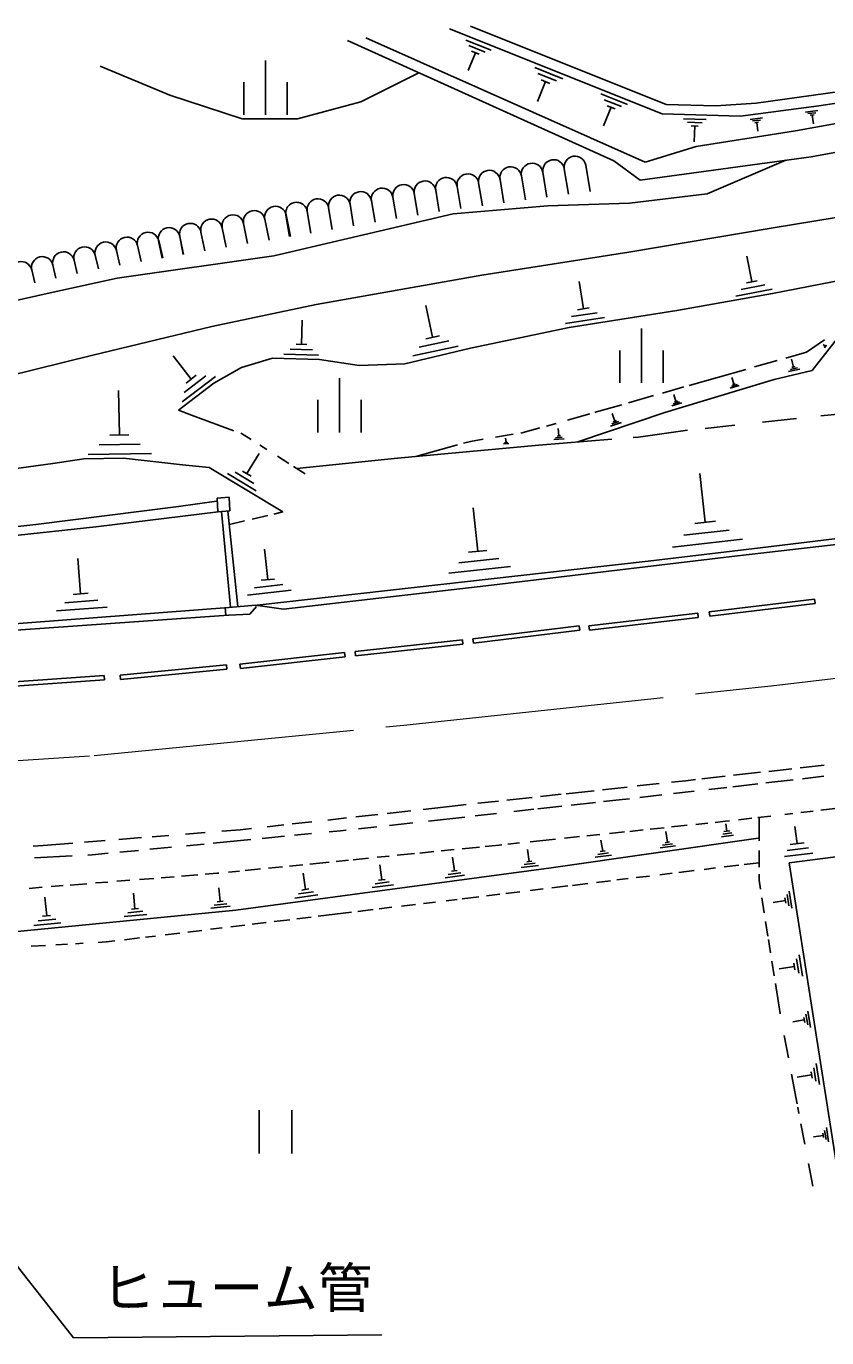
# Model space of a CAD drawing. Units: millimetres, scale not verified. Extents: x 40000 to 680000, y 20000 to 380000.
# Drawn here: x 493047 to 529910, y 248354 to 308738 of the extents above; entities that cross this region are included whole.
import ezdxf
from ezdxf.enums import TextEntityAlignment as Align

# ---------------------------------------------------------------- set-up
doc = ezdxf.new("R2010")
doc.units = ezdxf.units.MM
doc.header["$LTSCALE"] = 1000
doc.linetypes.add('CHAIN', pattern=[18.5, 12, -1.5, 3.5, -1.5])
for name, color, linetype, lineweight in [('M-BGD', 7, 'Continuous', 25), ('M-BMK', 2, 'CHAIN', 13), ('M-STR-STR3', 7, 'Continuous', 25)]:
    doc.layers.add(name, color=color, linetype=linetype, lineweight=lineweight)
doc.styles.add('ＭＳ ゴシック', font='')
doc.styles.get('ＭＳ ゴシック').set_extended_font_data('MS Gothic')

msp = doc.modelspace()

# ---------------------------------------------------------------- linework, layer by layer
at = {"layer": 'M-BGD'}
for p, q in [((522334, 304710), (512535, 308618)), ((522514, 305131), (513497, 308738)), ((507846, 308077), (520110, 302546)), ((521553, 302486), (508687, 308197)), ((513282, 308098), (514452, 307638)), ((513402, 306698), (513732, 307518)), ((513422, 307848), (514182, 307548)), ((513552, 307588), (513902, 307448)), ((496446, 306897), (499660, 305563)), ((504060, 307163), (504060, 304663)), ((516462, 306838), (517762, 306318)), ((503060, 306163), (503060, 304663)), ((505060, 304663), (505060, 306163)), ((508454, 305259), (511119, 306600)), ((516592, 305278), (516962, 306188)), ((516612, 306558), (517462, 306218)), ((516762, 306268), (517152, 306108)), ((539888, 306694), (529548, 305071)), ((499660, 305563), (502996, 304471)), ((519512, 305618), (520732, 305128)), ((530510, 305732), (526662, 305191)), ((505543, 304471), (508454, 305259)), ((519632, 304148), (519982, 305008)), ((519652, 305348), (520452, 305038)), ((519792, 305078), (520162, 304938)), ((524799, 305071), (522514, 305131)), ((526662, 305191), (524799, 305071)), ((529548, 305071), (525941, 304590)), ((536943, 305431), (528466, 303929)), ((502996, 304471), (505543, 304471)), ((525941, 304590), (522334, 304710)), ((523312, 304478), (524352, 304438)), ((526382, 304448), (526952, 304518)), ((526492, 304378), (526862, 304418)), ((528932, 304788), (529502, 304858)), ((529042, 304718), (529412, 304758)), ((529152, 304638), (529322, 304658)), ((529292, 304248), (529242, 304648)), ((523492, 304318), (524172, 304288)), ((523672, 304148), (523982, 304138)), ((523802, 303418), (523832, 304148)), ((528466, 303929), (523897, 303207)), ((526602, 304298), (526772, 304318)), ((526742, 303908), (526692, 304308)), ((529187, 302726), (537303, 304229)), ((523897, 303207), (521553, 302486)), ((520110, 302546), (521312, 301644)), ((521312, 301644), (529187, 302726)), ((524403, 301014), (528028, 302567)), ((516836, 302012), (517025, 300871)), ((517823, 302176), (518017, 301003)), ((518809, 302339), (519009, 301135)), ((512890, 301359), (513058, 300344)), ((513877, 301522), (514050, 300476)), ((514863, 301685), (515042, 300608)), ((515850, 301849), (516033, 300739)), ((509930, 300868), (510094, 299879)), ((510917, 301032), (511080, 300045)), ((511904, 301195), (512067, 300211)), ((520825, 300590), (524403, 301014)), ((505984, 300215), (506149, 299217)), ((505987, 300215), (506158, 299218)), ((506971, 300378), (507136, 299383)), ((507957, 300542), (508122, 299548)), ((508944, 300705), (509108, 299714)), ((512699, 300105), (517065, 300469)), ((517065, 300469), (520825, 300590)), ((527447, 299452), (534294, 300594)), ((503055, 299655), (503241, 298728)), ((504035, 299852), (504228, 298894)), ((504451, 298164), (512699, 300105)), ((505001, 300046), (505171, 299053)), ((505015, 300049), (505214, 299060)), ((500113, 299064), (500281, 298231)), ((500115, 299064), (500286, 298232)), ((501094, 299261), (501267, 298397)), ((502074, 299458), (502254, 298563)), ((520790, 298332), (527447, 299452)), ((497199, 298416), (497355, 297740)), ((498173, 298641), (498343, 297906)), ((499136, 298863), (499299, 298067)), ((499148, 298866), (499331, 298072)), ((514028, 297276), (520790, 298332)), ((494275, 297742), (494415, 297138)), ((495250, 297967), (495392, 297351)), ((496224, 298192), (496369, 297564)), ((497235, 297133), (504451, 298164)), ((526232, 298148), (526462, 296978)), ((493301, 297517), (493438, 296925)), ((494142, 296466), (497235, 297133)), ((506398, 295923), (514028, 297276)), ((527405, 296430), (531991, 297318)), ((518502, 296988), (518702, 295728)), ((527402, 296628), (525722, 296308)), ((527062, 296828), (525972, 296618)), ((526712, 297018), (526212, 296928)), ((488441, 295193), (494142, 296466)), ((501601, 294909), (506398, 295923)), ((523009, 295648), (527405, 296430)), ((511452, 295878), (511762, 294418)), ((519682, 295328), (517882, 295048)), ((518043, 294866), (523009, 295648)), ((519332, 295548), (518162, 295368)), ((518972, 295768), (518432, 295688)), ((496107, 293598), (501601, 294909)), ((505752, 295198), (505722, 294088)), ((513499, 293915), (518043, 294866)), ((521383, 294815), (521383, 292315)), ((529243, 292880), (530976, 295099)), ((505962, 294078), (505482, 294098)), ((512502, 294248), (511142, 293958)), ((512072, 294478), (511442, 294348)), ((529806, 294298), (528969, 293725)), ((529742, 294078), (529822, 294018)), ((492134, 292605), (496107, 293598)), ((499812, 293558), (500642, 292488)), ((506502, 293588), (504912, 293638)), ((506232, 293838), (505202, 293868)), ((510477, 293197), (513499, 293915)), ((512932, 294008), (510842, 293568)), ((520383, 293815), (520383, 292315)), ((522383, 292315), (522383, 293815)), ((528969, 293725), (528019, 293457)), ((529902, 294048), (529812, 293938)), ((529872, 294048), (529812, 293968)), ((529832, 294038), (529812, 293998)), ((501686, 292309), (502954, 293028)), ((502954, 293028), (504391, 293451)), ((504391, 293451), (506546, 293387)), ((506546, 293387), (508385, 293112)), ((508385, 293112), (510477, 293197)), ((526181, 292938), (523580, 292204)), ((527628, 293347), (526586, 293052)), ((527489, 292478), (529243, 292880)), ((528672, 292948), (528152, 292838)), ((528562, 293008), (528232, 292938)), ((528292, 293408), (528382, 293048)), ((528452, 293068), (528302, 293028)), ((500059, 291063), (501686, 292309)), ((501762, 292618), (500232, 291438)), ((501322, 292648), (500322, 291878)), ((500872, 292668), (500412, 292308)), ((507476, 292537), (507476, 290037)), ((522460, 290957), (527489, 292478)), ((525542, 292558), (525632, 292268)), ((525692, 292278), (525572, 292248)), ((497302, 291968), (497342, 289928)), ((521934, 291731), (520776, 291399)), ((523331, 292132), (522352, 291851)), ((522862, 291788), (522962, 291468)), ((523580, 292204), (523574, 292202)), ((525882, 292198), (525462, 292068)), ((525792, 292238), (525522, 292158)), ((500650, 290830), (500059, 291063)), ((506476, 291537), (506476, 290037)), ((508476, 290037), (508476, 291537)), ((520471, 291311), (519311, 290978)), ((523232, 291398), (522772, 291258)), ((523132, 291448), (522832, 291358)), ((523032, 291488), (522892, 291448)), ((502609, 290111), (500650, 290830)), ((517450, 290455), (517002, 290329)), ((519006, 290892), (517966, 290600)), ((518448, 289597), (522460, 290957)), ((519311, 290978), (519232, 290956)), ((520452, 290488), (519952, 290318)), ((520342, 290538), (520012, 290428)), ((520032, 290908), (520152, 290558)), ((520232, 290578), (520072, 290528)), ((528522, 290675), (526947, 290505)), ((530744, 290915), (529633, 290795)), ((497772, 289928), (496902, 289918)), ((502954, 289985), (502923, 289996)), ((503408, 289704), (502954, 289985)), ((515463, 289950), (514654, 289816)), ((515929, 290027), (515820, 290009)), ((516704, 290245), (515929, 290027)), ((517642, 289888), (517492, 289868)), ((517542, 290218), (517572, 289878)), ((523495, 290133), (521234, 289816)), ((525673, 290368), (524311, 290221)), ((498292, 289498), (496402, 289468)), ((503841, 289435), (503802, 289460)), ((504131, 289250), (503841, 289435)), ((516648, 289456), (510139, 288844)), ((512912, 289461), (510989, 288924)), ((513499, 289625), (513180, 289536)), ((514089, 289723), (513499, 289625)), ((515272, 289528), (515022, 289508)), ((515222, 289568), (515062, 289548)), ((515172, 289598), (515102, 289588)), ((515122, 289768), (515142, 289598)), ((520019, 289720), (516648, 289456)), ((517822, 289748), (517342, 289708)), ((517732, 289818), (517422, 289788)), ((521234, 289816), (520996, 289797)), ((494268, 288611), (495705, 288822)), ((495705, 288822), (497523, 288844)), ((498812, 289068), (495892, 289018)), ((497523, 288844), (500249, 288548)), ((503772, 289068), (503212, 288138)), ((505140, 288605), (504615, 288941)), ((510139, 288844), (505511, 288379)), ((489598, 287956), (494268, 288611)), ((500249, 288548), (501474, 288421)), ((501474, 288421), (504861, 286373)), ((503632, 287348), (502312, 288148)), ((503522, 287688), (502662, 288208)), ((503412, 288018), (503012, 288258)), ((505891, 288125), (505351, 288470)), ((524062, 288148), (524312, 285908)), ((500056, 286621), (501802, 286864)), ((501838, 287014), (502399, 287063)), ((501868, 286378), (501838, 287014)), ((502399, 287063), (502421, 286422)), ((493490, 285803), (500056, 286621)), ((501890, 286380), (496253, 285693)), ((502421, 286422), (501868, 286378)), ((502043, 286392), (502447, 281989)), ((502337, 286416), (502785, 282018)), ((504861, 286373), (504451, 286278)), ((513622, 286558), (513842, 284568)), ((489245, 285317), (493490, 285803)), ((496253, 285693), (491323, 285162)), ((503103, 285965), (502400, 285802)), ((504167, 286212), (503453, 286046)), ((524792, 285958), (523832, 285848)), ((526838, 284720), (537293, 285988)), ((526022, 285118), (522812, 284758)), ((525412, 285538), (523322, 285308)), ((525539, 284317), (533875, 285292)), ((504012, 284668), (504172, 283258)), ((514262, 284608), (513412, 284518)), ((521688, 284116), (526838, 284720)), ((495422, 284238), (495552, 282608)), ((503681, 282080), (521688, 284116)), ((515352, 283858), (512502, 283558)), ((514812, 284238), (512962, 284038)), ((514217, 282972), (525539, 284317)), ((504472, 283288), (503862, 283228)), ((495902, 282638), (495202, 282578)), ((505242, 282768), (503232, 282548)), ((504862, 283028), (503552, 282888)), ((504891, 281905), (514217, 282972)), ((496772, 281998), (494442, 281818)), ((496342, 282318), (494822, 282198)), ((502370, 281982), (503607, 282090)), ((503344, 281673), (503654, 282028)), ((503607, 282090), (504891, 281905)), ((524501, 281769), (529344, 282353)), ((529368, 282155), (524525, 281571)), ((529344, 282353), (529368, 282155)), ((488883, 280946), (502370, 281982)), ((492583, 280940), (502355, 281625)), ((502232, 281616), (502202, 281969)), ((502369, 281626), (503344, 281673)), ((518955, 281134), (523969, 281718)), ((523993, 281519), (518978, 280935)), ((523969, 281718), (523993, 281519)), ((524525, 281571), (524501, 281769)), ((513613, 280533), (518507, 281134)), ((518532, 280935), (513638, 280334)), ((518507, 281134), (518532, 280935)), ((518978, 280935), (518955, 281134)), ((508190, 279949), (513135, 280482)), ((513157, 280283), (508211, 279750)), ((513135, 280482), (513157, 280283)), ((513638, 280334), (513613, 280533)), ((502886, 279373), (507710, 279907)), ((507732, 279708), (502908, 279174)), ((507710, 279907), (507732, 279708)), ((508211, 279750), (508190, 279949)), ((497365, 278861), (502272, 279343)), ((502291, 279144), (497384, 278662)), ((502272, 279343), (502291, 279144)), ((502908, 279174), (502886, 279373)), ((491842, 278502), (496642, 278852)), ((496657, 278652), (491856, 278302)), ((496642, 278852), (496657, 278652)), ((497384, 278662), (497365, 278861)), ((524155, 274083), (525236, 274206)), ((525616, 274249), (526865, 274390)), ((527244, 274433), (528299, 274552)), ((528678, 274595), (529785, 274720)), ((528796, 274091), (529772, 274203)), ((517916, 273403), (519203, 273542)), ((519588, 273584), (520711, 273706)), ((521185, 273758), (522193, 273867)), ((522763, 273929), (523417, 274000)), ((523417, 274000), (523871, 274051)), ((524480, 273595), (525308, 273690)), ((525581, 273721), (526730, 273853)), ((527109, 273897), (528369, 274042)), ((513844, 272960), (514788, 273063)), ((515173, 273105), (516339, 273231)), ((516724, 273273), (517678, 273377)), ((518135, 272874), (519253, 272998)), ((519632, 273040), (520487, 273135)), ((520487, 273135), (520822, 273174)), ((521296, 273228), (522319, 273346)), ((522852, 273407), (523800, 273516)), ((508224, 272336), (509231, 272449)), ((509669, 272497), (510760, 272619)), ((511324, 272682), (512801, 272847)), ((512801, 272847), (513311, 272903)), ((513717, 272383), (514697, 272492)), ((515494, 272580), (516422, 272684)), ((516611, 272705), (517713, 272827)), ((526742, 272306), (527328, 272374)), ((527983, 272450), (528343, 272491)), ((528717, 272535), (529277, 272600)), ((529642, 272642), (530287, 272717)), ((502061, 271675), (502905, 271742)), ((502905, 271742), (503422, 271800)), ((504149, 271881), (504914, 271966)), ((505293, 272009), (506205, 272111)), ((506933, 272192), (507797, 272288)), ((508349, 271787), (509193, 271880)), ((509778, 271945), (510849, 272064)), ((511571, 272145), (513237, 272330)), ((520842, 271670), (521448, 271733)), ((521773, 271768), (522424, 271836)), ((522753, 271871), (523480, 271947)), ((523885, 271989), (524428, 272046)), ((524766, 272082), (525251, 272133)), ((525251, 272133), (525433, 272154)), ((525262, 272018), (525312, 271678)), ((525847, 272202), (526452, 272272)), ((526796, 272312), (526792, 271368)), ((528442, 271888), (528552, 271108)), ((493826, 271022), (495189, 271130)), ((495725, 271172), (496688, 271249)), ((497308, 271298), (498362, 271382)), ((498851, 271420), (499615, 271481)), ((500382, 271542), (501289, 271614)), ((501661, 271128), (503388, 271295)), ((503912, 271346), (504934, 271445)), ((505405, 271490), (506190, 271566)), ((506994, 271644), (507516, 271694)), ((507516, 271694), (507775, 271723)), ((515229, 271080), (515759, 271136)), ((516258, 271188), (517421, 271310)), ((517219, 269983), (526752, 271362)), ((517831, 271353), (518526, 271426)), ((518864, 271462), (519457, 271524)), ((519512, 271268), (519592, 270758)), ((519907, 271572), (520589, 271643)), ((522672, 271188), (522462, 271148)), ((522492, 271658), (522572, 271168)), ((525622, 271498), (525062, 271418)), ((525542, 271598), (525122, 271538)), ((525452, 271698), (525172, 271658)), ((526792, 271368), (526792, 271240)), ((528872, 271148), (528222, 271068)), ((493373, 270991), (493826, 271022)), ((493428, 270448), (495163, 270540)), ((495882, 270579), (496083, 270589)), ((496083, 270589), (496826, 270661)), ((497350, 270712), (498216, 270795)), ((498739, 270846), (499743, 270943)), ((500428, 271009), (501233, 271087)), ((509199, 270475), (509757, 270531)), ((510123, 270567), (510930, 270648)), ((511171, 270672), (511818, 270737)), ((512147, 270770), (512749, 270830)), ((513119, 270867), (513922, 270947)), ((514179, 270973), (514826, 271038)), ((514826, 271038), (514940, 271050)), ((516132, 270838), (516212, 270288)), ((519992, 270578), (519252, 270478)), ((519852, 270678), (519362, 270608)), ((519702, 270768), (519472, 270738)), ((522942, 271008), (522242, 270908)), ((522812, 271098), (522352, 271028)), ((526792, 270794), (526793, 270023)), ((529262, 270668), (527962, 270508)), ((529072, 270908), (528092, 270788)), ((534784, 271078), (528172, 270226)), ((502697, 268036), (517219, 269983)), ((503126, 269868), (503837, 269939)), ((504203, 269975), (504849, 270040)), ((505175, 270073), (505781, 270133)), ((506106, 270166), (506998, 270255)), ((507323, 270287), (507882, 270343)), ((508094, 270365), (508813, 270436)), ((509332, 270128), (509422, 269438)), ((512672, 270478), (512762, 269858)), ((516632, 270098), (515842, 269998)), ((516482, 270198), (515972, 270138)), ((516322, 270298), (516092, 270268)), ((524790, 269983), (524261, 269919)), ((525865, 270114), (525180, 270031)), ((526793, 270226), (526110, 270144)), ((528172, 270226), (530484, 255542)), ((496244, 269292), (496811, 269337)), ((497221, 269370), (497819, 269418)), ((498259, 269453), (498930, 269506)), ((499256, 269532), (499857, 269581)), ((500192, 269607), (500949, 269668)), ((501281, 269694), (501845, 269740)), ((501845, 269740), (501909, 269746)), ((502355, 269791), (502869, 269842)), ((505802, 269738), (505902, 268998)), ((509762, 269338), (509122, 269248)), ((509572, 269458), (509272, 269418)), ((513232, 269648), (512342, 269528)), ((513062, 269758), (512482, 269688)), ((512892, 269868), (512622, 269838)), ((519951, 269395), (519306, 269317)), ((520765, 269494), (520240, 269431)), ((521739, 269613), (521134, 269539)), ((522788, 269740), (522228, 269672)), ((523811, 269864), (523103, 269778)), ((526793, 269699), (526793, 269415)), ((526793, 269415), (526858, 269004)), ((493177, 269046), (493775, 269094)), ((494188, 269127), (494743, 269171)), ((495072, 269198), (495837, 269259)), ((497982, 268828), (498052, 268108)), ((501912, 269068), (501982, 268448)), ((506472, 268748), (505412, 268598)), ((506272, 268888), (505582, 268788)), ((506062, 269018), (505742, 268968)), ((509952, 269208), (508972, 269078)), ((514851, 268776), (514241, 268702)), ((515780, 268889), (515135, 268811)), ((516843, 269018), (516259, 268947)), ((517993, 269158), (517248, 269067)), ((518902, 269268), (518203, 269183)), ((528082, 268768), (528162, 268248)), ((528172, 268918), (528302, 268128)), ((493902, 268638), (493992, 267778)), ((498212, 268118), (497892, 268088)), ((502442, 268218), (501552, 268128)), ((502282, 268338), (501702, 268278)), ((502112, 268458), (501842, 268428)), ((509875, 268172), (509301, 268102)), ((510979, 268306), (510320, 268226)), ((511898, 268417), (511339, 268349)), ((512887, 268537), (512378, 268476)), ((513886, 268659), (513127, 268567)), ((526920, 268615), (527031, 267915)), ((527442, 268398), (528002, 268488)), ((527982, 268608), (528022, 268368)), ((488418, 266657), (502697, 268036)), ((494412, 267628), (493602, 267548)), ((494172, 267788), (493802, 267758)), ((498602, 267848), (497562, 267748)), ((498412, 267988), (497732, 267918)), ((505191, 267603), (504466, 267515)), ((506165, 267721), (505510, 267642)), ((508028, 267947), (506484, 267760)), ((509021, 268068), (508317, 267982)), ((527095, 267513), (527201, 266849)), ((494642, 267458), (493402, 267338)), ((500116, 266986), (499441, 266904)), ((501135, 267110), (500481, 267031)), ((502064, 267223), (501539, 267159)), ((503118, 267351), (502464, 267271)), ((504102, 267470), (503452, 267392)), ((493928, 266415), (493281, 266378)), ((494945, 266473), (494415, 266443)), ((495675, 266515), (495309, 266494)), ((496734, 266576), (496361, 266554)), ((497124, 266623), (496734, 266576)), ((498258, 266761), (497568, 266677)), ((498997, 266850), (498537, 266795)), ((527226, 266691), (527323, 266078)), ((528512, 265798), (528622, 265148)), ((528632, 265988), (528792, 264998)), ((527385, 265689), (527492, 265018)), ((527722, 265338), (528422, 265448)), ((528392, 265598), (528442, 265298)), ((527548, 264662), (527766, 263290)), ((527766, 263290), (527770, 263271)), ((529042, 263398), (529162, 262638)), ((528342, 262898), (528872, 262988)), ((528852, 263098), (528892, 262868)), ((528952, 263248), (529032, 262758)), ((527955, 262276), (528146, 261244)), ((529422, 260978), (529572, 260018)), ((528286, 260492), (528497, 259355)), ((528542, 260348), (529212, 260458)), ((529192, 260598), (529232, 260308)), ((529312, 260788), (529402, 260168)), ((528497, 259355), (528540, 259131)), ((503774, 258839), (503774, 256839)), ((505274, 258839), (505274, 256839)), ((528571, 258967), (528627, 258678)), ((528717, 258208), (528897, 257271)), ((529812, 257898), (529882, 257478)), ((529892, 258028), (529992, 257378)), ((529292, 257598), (529752, 257668)), ((529732, 257768), (529762, 257568)), ((529069, 256373), (529267, 255339))]:
    msp.add_line(p, q, dxfattribs=at)
for centre, start, end in [((517330, 302094), 9.40388, 189.40388), ((518316, 302257), 9.40388, 189.40388), ((513383, 301440), 9.40388, 189.40388), ((514370, 301604), 9.40388, 189.40388), ((515356, 301767), 9.40388, 189.40388), ((516343, 301930), 9.40388, 189.40388), ((510424, 300950), 9.40388, 189.40388), ((511410, 301113), 9.40388, 189.40388), ((512397, 301277), 9.40388, 189.40388), ((506477, 300297), 9.40388, 189.40388), ((507464, 300460), 9.40388, 189.40388), ((508451, 300623), 9.40388, 189.40388), ((509437, 300787), 9.40388, 189.40388), ((503545, 299754), 11.36529, 191.36529), ((504525, 299951), 11.36529, 191.36529), ((505494, 300131), 9.71887, 189.71887), ((500604, 299162), 11.36529, 191.36529), ((501584, 299359), 11.36529, 191.36529), ((502564, 299556), 11.36529, 191.36529), ((497686, 298529), 12.98446, 192.98446), ((498660, 298753), 12.98446, 192.98446), ((499626, 298964), 11.60407, 191.60407), ((494763, 297855), 12.98446, 192.98446), ((495737, 298079), 12.98446, 192.98446), ((496712, 298304), 12.98446, 192.98446), ((492814, 297405), 12.98446, 192.98446), ((493788, 297630), 12.98446, 192.98446)]:
    msp.add_arc(centre, 500, start, end, dxfattribs=at)
at = {"layer": 'M-BMK'}
for p, q in [((527350, 278372), (541046, 279980)), ((510437, 276556), (527350, 278372)), ((496169, 275155), (510437, 276556)), ((483978, 274377), (496169, 275155))]:
    msp.add_line(p, q, dxfattribs=at)
at = {"layer": 'M-STR-STR3'}
for p, q in [((478520, 269565), (495225, 248354)), ((495225, 248354), (509421, 248485))]:
    msp.add_line(p, q, dxfattribs=at)

# ---------------------------------------------------------------- texts
at = {"layer": 'M-STR-STR3', "style": 'ＭＳ ゴシック'}
msp.add_text('ヒューム管', height=1833, dxfattribs=at).set_placement((496478, 249187), align=Align.BOTTOM_LEFT)

doc.saveas('drawing.dxf')
